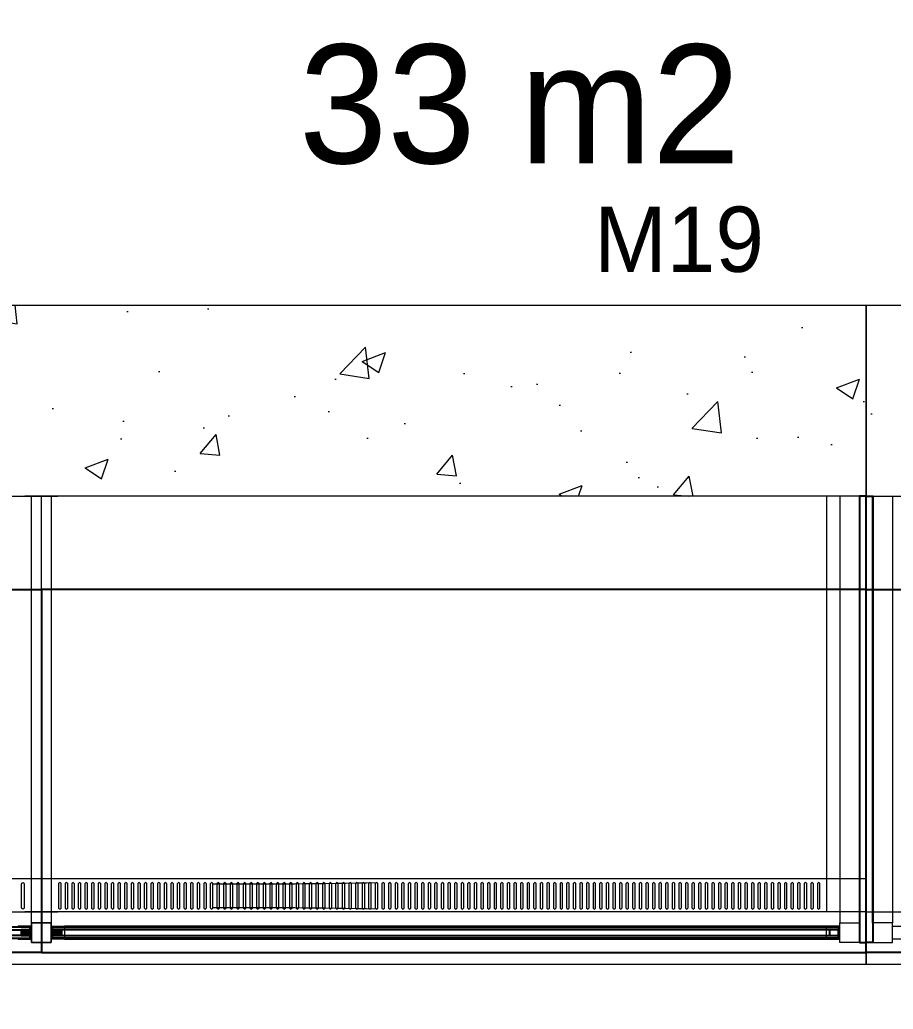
# Model space of a CAD drawing. Header units: centimetres. Extents: x -72470 to -43129, y -18750 to -16337.
# Drawn here: x -62616 to -62483.6, y -17311.1 to -17161.1 of the extents above; entities that cross this region are included whole.
import ezdxf

# ---------------------------------------------------------------- set-up
doc = ezdxf.new("R2010")
doc.units = ezdxf.units.CM
doc.header["$MEASUREMENT"] = 0
doc.linetypes.add('DUZ', pattern=[0])
doc.layers.get('0').update_dxf_attribs({"linetype": 'DUZ', "lineweight": 0})
doc.layers.get('Defpoints').update_dxf_attribs({"lineweight": 0})
doc.layers.add('11-021_500-BLOK B-str_zemin_kat$0$2DTARAMA1', color=253, linetype='Continuous')
doc.layers.add('CAM', color=4, linetype='Continuous')
doc.layers.add('M-OLCU-IC', color=155, linetype='Continuous', lineweight=0)
doc.layers.add('TEFRIS', color=30, linetype='Continuous', lineweight=9)
doc.styles.add('ARIAL', font='arial.ttf', dxfattribs={"width": 0.6})
doc.styles.add('TAKSİM', font='GOTHIC.TTF', dxfattribs={"height": 20})
doc.dimstyles.new('E_100', dxfattribs={"dimtxt": 10, "dimasz": 10, "dimexe": 5, "dimexo": 30, "dimgap": 3, "dimtad": 1, "dimtoh": 1, "dimdec": 0, "dimzin": 12, "dimdsep": 46, "dimtxsty": 'ARIAL', "dimblk": 'OBLIQUE', "dimcen": 5, "dimdle": 1, "dimclrt": 256, "dimadec": 0, "dimazin": 3, "dimtfac": 1, "dimtdec": 0, "dimtofl": 0, "dimtmove": 2, "dimatfit": 3, "dimldrblk": 'OBLIQUE', "dimfxl": 5, "dimtolj": 1, "dimtzin": 0, "dimarcsym": 0})

# ---------------------------------------------------------------- blocks, each defined once
blk = doc.blocks.new('_OBLIQUE')
at = {"layer": 'M-OLCU-IC', "linetype": 'ByBlock'}
for p, q in [((-0.5, -0.5), (0.5, 0.5)), ((0, 0), (0, 0))]:
    blk.add_line(p, q, dxfattribs=at)
blk = doc.blocks.new('*D84')
at = {"color": 0, "linetype": 'Continuous', "lineweight": -2, "transparency": 16777216}
for p, q in [((-63025.86, -17334.35), (-63025.86, -17342.57)), ((-61102.81, -17334.35), (-61102.81, -17342.57)), ((-63026.86, -17337.57), (-61101.81, -17337.57))]:
    blk.add_line(p, q, dxfattribs=at)
at = {"layer": 'Defpoints', "color": 0, "linetype": 'Continuous', "transparency": 16777216}
for p in [(-63025.86, -17304.35), (-61102.81, -17304.35), (-61102.81, -17337.57)]:
    blk.add_point(p, dxfattribs=at)
at = {"color": 0, "linetype": 'Continuous', "lineweight": -2, "transparency": 16777216, "xscale": 10, "yscale": 10, "zscale": 10, "rotation": 180}
blk.add_blockref('_OBLIQUE', (-63025.86, -17337.57), dxfattribs=at)
at = {"color": 0, "linetype": 'Continuous', "lineweight": -2, "transparency": 16777216, "xscale": 10, "yscale": 10, "zscale": 10}
blk.add_blockref('_OBLIQUE', (-61102.81, -17337.57), dxfattribs=at)
at = {"linetype": 'Continuous', "transparency": 16777216, "insert": (-62064.34, -17329.46), "char_height": 10, "attachment_point": 5, "style": 'ARIAL'}
blk.add_mtext('\\A1;1923', dxfattribs=at)

msp = doc.modelspace()

# ---------------------------------------------------------------- hatches: boundary and pattern name
h = msp.add_hatch()
h.set_pattern_fill('AR-CONC', color=256, scale=5)
h.set_pattern_definition([(50, (-480.998, -52.02), (35.863009, -3.137607), [3.75, -41.25]), (355, (-481, -52.02), (-6.937567, 37.609607), [3, -33]), (100.451444, (-478.01, -52.282), (28.925442, 34.472), [3.18701, -35.057106]), (46.1842, (-481, -42.02), (53.362067, -8.275964), [5.625, -61.875]), (96.63564, (-476.55, -42.71), (46.733097, 48.70593), [4.780517, -52.58569]), (351.18416, (-481, -42.02), (46.733097, 48.70593), [4.5, -49.5]), (21, (-475.998, -44.52), (29.845353, -20.130945), [3.75, -41.25]), (326, (-476, -44.52), (12.165767, 36.257502), [3, -33]), (71.451445, (-473.51, -46.2), (42.011119, 16.126558), [3.18701, -35.057106]), (37.5, (-480.998, -52.021), (0.6079928, 16.6446927), [0, -32.6, 0, -33.5, 0, -33.125]), (7.5, (-480.998, -52.021), (13.153477, 19.7205856), [0, -19.1, 0, -31.85, 0, -12.625]), (327.5, (-492.148, -52.021), (26.6911218, -1.1277436), [0, -12.5, 0, -39, 0, -51.75]), (317.5, (-497.148, -52.02), (29.1593085, 5.005249), [0, -16.25, 0, -25.9, 0, -36.75])])
h.paths.add_polyline_path([(-62487.74, -17204.37), (-62615.24, -17204.37), (-62737.74, -17204.37), (-62737.74, -17233.37), (-62487.74, -17233.37)])
h = msp.add_hatch()
h.set_pattern_fill('AR-CONC', color=256, scale=5)
h.set_pattern_definition([(50, (-96.998, -12.02), (35.863009, -3.137607), [3.75, -41.25]), (355, (-96.998, -12.02), (-6.937567, 37.609607), [3, -33]), (100.451444, (-94.01, -12.28), (28.925442, 34.472), [3.18701, -35.057106]), (46.1842, (-97, -2.02), (53.362067, -8.275964), [5.625, -61.875]), (96.63564, (-92.55, -2.71), (46.733097, 48.70593), [4.780517, -52.58569]), (351.18416, (-97, -2.02), (46.733097, 48.70593), [4.5, -49.5]), (21, (-91.998, -4.52), (29.845353, -20.130945), [3.75, -41.25]), (326, (-91.998, -4.52), (12.165767, 36.257502), [3, -33]), (71.451445, (-89.51, -6.198), (42.011119, 16.126558), [3.18701, -35.057106]), (37.5, (-96.998, -12.02), (0.6079928, 16.6446927), [0, -32.6, 0, -33.5, 0, -33.125]), (7.5, (-96.998, -12.02), (13.153477, 19.7205856), [0, -19.1, 0, -31.85, 0, -12.625]), (327.5, (-108.148, -12.02), (26.6911218, -1.1277436), [0, -12.5, 0, -39, 0, -51.75]), (317.5, (-113.148, -12.02), (29.1593085, 5.005249), [0, -16.25, 0, -25.9, 0, -36.75])])
h.paths.add_polyline_path([(-62363.86, -17204.37), (-62487.74, -17204.37), (-62487.74, -17233.37), (-62364.74, -17233.37), (-62364.74, -17301.02), (-62364.74, -17302.52), (-62364.74, -17304.37), (-62363.86, -17304.37)])
h = msp.add_hatch(color=256)
h.dxf.hatch_style = 1
h.paths.add_polyline_path([(-62615.78, -17299.07), (-62615.78, -17299.97), (-62614.44, -17299.97), (-62614.44, -17299.07)])
h = msp.add_hatch(color=256)
h.dxf.hatch_style = 1
h.paths.add_polyline_path([(-62609.71, -17299.07), (-62609.71, -17299.97), (-62611.04, -17299.97), (-62611.04, -17299.07)])
at = {"layer": '11-021_500-BLOK B-str_zemin_kat$0$2DTARAMA1'}
h = msp.add_hatch(dxfattribs=at)
h.set_pattern_fill('ANSI33', color=256, scale=100)
h.set_pattern_definition([(45, (-421164.15, -192690.207), (-17.6776695, 17.6776695), []), (45, (-421146.472, -192690.207), (-17.6776695, 17.6776695), [12.5, -6.25])])
edge = h.paths.add_edge_path()
edge.add_arc((-61102.81, -17219.44), 40, 0, 360)
edge = h.paths.add_edge_path()
edge.add_arc((-61942.81, -17219.44), 40, 0, 360)
edge = h.paths.add_edge_path()
edge.add_arc((-62782.81, -17219.44), 40, 0, 360)
edge = h.paths.add_edge_path()
edge.add_arc((-63622.81, -17219.44), 40, 0, 360)
h.paths.add_polyline_path([(-62490.34, -17053.77), (-62316.58, -17053.77), (-62316.58, -17007.82), (-62490.34, -17007.82)], flags=9)
h.paths.add_polyline_path([(-61637.13, -17053.8), (-61463.37, -17053.8), (-61463.37, -17007.82), (-61637.13, -17007.82)], flags=9)
h.paths.add_polyline_path([(-63330.35, -17053.8), (-63175.23, -17053.8), (-63175.23, -17007.82), (-63330.35, -17007.82)], flags=9)
edge = h.paths.add_edge_path()
edge.add_arc((-64462.81, -17219.44), 40, 0, 360)
edge = h.paths.add_edge_path()
edge.add_arc((-62782.81, -18059.44), 40, 0, 360)
edge = h.paths.add_edge_path()
edge.add_arc((-61942.81, -18059.44), 40, 0, 360)
edge = h.paths.add_edge_path()
edge.add_arc((-61102.81, -18059.44), 40, 0, 360)

# ---------------------------------------------------------------- linework, layer by layer
for p, q in [((-62487.74, -17204.37), (-62487.74, -17304.37)), ((-62487.74, -17204.37), (-62487.74, -17233.37)), ((-62737.74, -17233.37), (-62610.24, -17233.37)), ((-62487.74, -17233.37), (-62615.24, -17233.37)), ((-62487.74, -17233.37), (-62615.24, -17233.37)), ((-62612.74, -17298.02), (-62612.74, -17233.37)), ((-62612.74, -17298.02), (-62612.74, -17233.37)), ((-62493.74, -17233.37), (-62493.74, -17296.37)), ((-62488.74, -17233.37), (-62488.74, -17301.02)), ((-62487.74, -17233.37), (-62364.54, -17233.37)), ((-62486.74, -17233.37), (-62486.74, -17301.02)), ((-62487.74, -17249.37), (-62487.74, -17304.37)), ((-62487.74, -17291.37), (-62731.74, -17291.37)), ((-62493.74, -17291.37), (-62609.24, -17291.37)), ((-62737.74, -17296.37), (-62610.24, -17296.37)), ((-62487.74, -17296.37), (-62615.24, -17296.37)), ((-62487.74, -17296.37), (-62615.24, -17296.37)), ((-62487.74, -17296.37), (-62370.74, -17296.37))]:
    msp.add_line(p, q)
at = {"color": 7, "lineweight": 0}
for p, q in [((-62487.74, -17204.37), (-62487.74, -17233.37)), ((-62737.74, -17233.37), (-62610.24, -17233.37)), ((-62487.74, -17233.37), (-62615.24, -17233.37)), ((-62487.74, -17233.37), (-62615.24, -17233.37)), ((-62487.74, -17233.37), (-62364.54, -17233.37))]:
    msp.add_line(p, q, dxfattribs=at)
for points in [[(-62611.24, -17298.02), (-62614.26, -17298.02), (-62614.26, -17233.37), (-62611.24, -17233.37)], [(-62491.74, -17298.02), (-62488.73, -17298.02), (-62488.73, -17233.37), (-62491.74, -17233.37)], [(-62483.74, -17298.02), (-62486.76, -17298.02), (-62486.76, -17233.37), (-62483.74, -17233.37)], [(-62493.74, -17298.52), (-62609.24, -17298.52), (-62609.24, -17300.52), (-62493.74, -17300.52)]]:
    msp.add_lwpolyline(points, close=True)
for points in [[(-62615.74, -17295.74), (-62615.74, -17292.14, -0.414214), (-62615.54, -17291.94), (-62615.54, -17291.94, -0.414214), (-62615.34, -17292.14), (-62615.34, -17295.74, -0.414214), (-62615.54, -17295.94), (-62615.54, -17295.94, -0.414214)], [(-62609.74, -17295.74), (-62609.74, -17292.14, 0.414214), (-62609.94, -17291.94), (-62609.94, -17291.94, 0.414214), (-62610.14, -17292.14), (-62610.14, -17295.74, 0.414214), (-62609.94, -17295.94), (-62609.94, -17295.94, 0.414214)], [(-62608.74, -17295.74), (-62608.74, -17292.14, 0.414214), (-62608.94, -17291.94), (-62608.94, -17291.94, 0.414214), (-62609.14, -17292.14), (-62609.14, -17295.74, 0.414214), (-62608.94, -17295.94), (-62608.94, -17295.94, 0.414214)], [(-62607.74, -17295.74), (-62607.74, -17292.14, 0.414214), (-62607.94, -17291.94), (-62607.94, -17291.94, 0.414214), (-62608.14, -17292.14), (-62608.14, -17295.74, 0.414214), (-62607.94, -17295.94), (-62607.94, -17295.94, 0.414214)], [(-62606.74, -17295.74), (-62606.74, -17292.14, 0.414214), (-62606.94, -17291.94), (-62606.94, -17291.94, 0.414214), (-62607.14, -17292.14), (-62607.14, -17295.74, 0.414214), (-62606.94, -17295.94), (-62606.94, -17295.94, 0.414214)], [(-62605.74, -17295.74), (-62605.74, -17292.14, 0.414214), (-62605.94, -17291.94), (-62605.94, -17291.94, 0.414214), (-62606.14, -17292.14), (-62606.14, -17295.74, 0.414214), (-62605.94, -17295.94), (-62605.94, -17295.94, 0.414214)], [(-62604.74, -17295.74), (-62604.74, -17292.14, 0.414214), (-62604.94, -17291.94), (-62604.94, -17291.94, 0.414214), (-62605.14, -17292.14), (-62605.14, -17295.74, 0.414214), (-62604.94, -17295.94), (-62604.94, -17295.94, 0.414214)], [(-62603.74, -17295.74), (-62603.74, -17292.14, 0.414214), (-62603.94, -17291.94), (-62603.94, -17291.94, 0.414214), (-62604.14, -17292.14), (-62604.14, -17295.74, 0.414214), (-62603.94, -17295.94), (-62603.94, -17295.94, 0.414214)], [(-62602.74, -17295.74), (-62602.74, -17292.14, 0.414214), (-62602.94, -17291.94), (-62602.94, -17291.94, 0.414214), (-62603.14, -17292.14), (-62603.14, -17295.74, 0.414214), (-62602.94, -17295.94), (-62602.94, -17295.94, 0.414214)], [(-62601.74, -17295.74), (-62601.74, -17292.14, 0.414214), (-62601.94, -17291.94), (-62601.94, -17291.94, 0.414214), (-62602.14, -17292.14), (-62602.14, -17295.74, 0.414214), (-62601.94, -17295.94), (-62601.94, -17295.94, 0.414214)], [(-62600.74, -17295.74), (-62600.74, -17292.14, 0.414214), (-62600.94, -17291.94), (-62600.94, -17291.94, 0.414214), (-62601.14, -17292.14), (-62601.14, -17295.74, 0.414214), (-62600.94, -17295.94), (-62600.94, -17295.94, 0.414214)], [(-62599.74, -17295.74), (-62599.74, -17292.14, 0.414214), (-62599.94, -17291.94), (-62599.94, -17291.94, 0.414214), (-62600.14, -17292.14), (-62600.14, -17295.74, 0.414214), (-62599.94, -17295.94), (-62599.94, -17295.94, 0.414214)], [(-62598.74, -17295.74), (-62598.74, -17292.14, 0.414214), (-62598.94, -17291.94), (-62598.94, -17291.94, 0.414214), (-62599.14, -17292.14), (-62599.14, -17295.74, 0.414214), (-62598.94, -17295.94), (-62598.94, -17295.94, 0.414214)], [(-62597.74, -17295.74), (-62597.74, -17292.14, 0.414214), (-62597.94, -17291.94), (-62597.94, -17291.94, 0.414214), (-62598.14, -17292.14), (-62598.14, -17295.74, 0.414214), (-62597.94, -17295.94), (-62597.94, -17295.94, 0.414214)], [(-62596.74, -17295.74), (-62596.74, -17292.14, 0.414214), (-62596.94, -17291.94), (-62596.94, -17291.94, 0.414214), (-62597.14, -17292.14), (-62597.14, -17295.74, 0.414214), (-62596.94, -17295.94), (-62596.94, -17295.94, 0.414214)], [(-62595.74, -17295.74), (-62595.74, -17292.14, 0.414214), (-62595.94, -17291.94), (-62595.94, -17291.94, 0.414214), (-62596.14, -17292.14), (-62596.14, -17295.74, 0.414214), (-62595.94, -17295.94), (-62595.94, -17295.94, 0.414214)], [(-62594.74, -17295.74), (-62594.74, -17292.14, 0.414214), (-62594.94, -17291.94), (-62594.94, -17291.94, 0.414214), (-62595.14, -17292.14), (-62595.14, -17295.74, 0.414214), (-62594.94, -17295.94), (-62594.94, -17295.94, 0.414214)], [(-62593.74, -17295.74), (-62593.74, -17292.14, 0.414214), (-62593.94, -17291.94), (-62593.94, -17291.94, 0.414214), (-62594.14, -17292.14), (-62594.14, -17295.74, 0.414214), (-62593.94, -17295.94), (-62593.94, -17295.94, 0.414214)], [(-62592.74, -17295.74), (-62592.74, -17292.14, 0.414214), (-62592.94, -17291.94), (-62592.94, -17291.94, 0.414214), (-62593.14, -17292.14), (-62593.14, -17295.74, 0.414214), (-62592.94, -17295.94), (-62592.94, -17295.94, 0.414214)], [(-62591.74, -17295.74), (-62591.74, -17292.14, 0.414214), (-62591.94, -17291.94), (-62591.94, -17291.94, 0.414214), (-62592.14, -17292.14), (-62592.14, -17295.74, 0.414214), (-62591.94, -17295.94), (-62591.94, -17295.94, 0.414214)], [(-62590.74, -17295.74), (-62590.74, -17292.14, 0.414214), (-62590.94, -17291.94), (-62590.94, -17291.94, 0.414214), (-62591.14, -17292.14), (-62591.14, -17295.74, 0.414214), (-62590.94, -17295.94), (-62590.94, -17295.94, 0.414214)], [(-62589.74, -17295.74), (-62589.74, -17292.14, 0.414214), (-62589.94, -17291.94), (-62589.94, -17291.94, 0.414214), (-62590.14, -17292.14), (-62590.14, -17295.74, 0.414214), (-62589.94, -17295.94), (-62589.94, -17295.94, 0.414214)], [(-62588.74, -17295.74), (-62588.74, -17292.14, 0.414214), (-62588.94, -17291.94), (-62588.94, -17291.94, 0.414214), (-62589.14, -17292.14), (-62589.14, -17295.74, 0.414214), (-62588.94, -17295.94), (-62588.94, -17295.94, 0.414214)], [(-62587.74, -17295.74), (-62587.74, -17292.14, 0.414214), (-62587.94, -17291.94), (-62587.94, -17291.94, 0.414214), (-62588.14, -17292.14), (-62588.14, -17295.74, 0.414214), (-62587.94, -17295.94), (-62587.94, -17295.94, 0.414214)], [(-62586.74, -17295.74), (-62586.74, -17292.14, 0.414214), (-62586.94, -17291.94), (-62586.94, -17291.94, 0.414214), (-62587.14, -17292.14), (-62587.14, -17295.74, 0.414214), (-62586.94, -17295.94), (-62586.94, -17295.94, 0.414214)], [(-62586.74, -17295.74), (-62586.74, -17292.14, 0.004724), (-62561.94, -17291.94), (-62561.94, -17291.94, 0.414214), (-62562.14, -17292.14), (-62562.14, -17295.74, 0.414214), (-62561.94, -17295.94), (-62561.94, -17295.94, 0.004724)], [(-62585.74, -17295.74), (-62585.74, -17292.14, 0.414214), (-62585.94, -17291.94), (-62585.94, -17291.94, 0.414214), (-62586.14, -17292.14), (-62586.14, -17295.74, 0.414214), (-62585.94, -17295.94), (-62585.94, -17295.94, 0.414214)], [(-62585.74, -17295.74), (-62585.74, -17292.14, 0.414214), (-62585.94, -17291.94), (-62585.94, -17291.94, 0.414214), (-62586.14, -17292.14), (-62586.14, -17295.74, 0.414214), (-62585.94, -17295.94), (-62585.94, -17295.94, 0.414214)], [(-62584.74, -17295.74), (-62584.74, -17292.14, 0.414214), (-62584.94, -17291.94), (-62584.94, -17291.94, 0.414214), (-62585.14, -17292.14), (-62585.14, -17295.74, 0.414214), (-62584.94, -17295.94), (-62584.94, -17295.94, 0.414214)], [(-62584.74, -17295.74), (-62584.74, -17292.14, 0.414214), (-62584.94, -17291.94), (-62584.94, -17291.94, 0.414214), (-62585.14, -17292.14), (-62585.14, -17295.74, 0.414214), (-62584.94, -17295.94), (-62584.94, -17295.94, 0.414214)], [(-62583.74, -17295.74), (-62583.74, -17292.14, 0.414214), (-62583.94, -17291.94), (-62583.94, -17291.94, 0.414214), (-62584.14, -17292.14), (-62584.14, -17295.74, 0.414214), (-62583.94, -17295.94), (-62583.94, -17295.94, 0.414214)], [(-62583.74, -17295.74), (-62583.74, -17292.14, 0.414214), (-62583.94, -17291.94), (-62583.94, -17291.94, 0.414214), (-62584.14, -17292.14), (-62584.14, -17295.74, 0.414214), (-62583.94, -17295.94), (-62583.94, -17295.94, 0.414214)], [(-62582.74, -17295.74), (-62582.74, -17292.14, 0.414214), (-62582.94, -17291.94), (-62582.94, -17291.94, 0.414214), (-62583.14, -17292.14), (-62583.14, -17295.74, 0.414214), (-62582.94, -17295.94), (-62582.94, -17295.94, 0.414214)], [(-62582.74, -17295.74), (-62582.74, -17292.14, 0.414214), (-62582.94, -17291.94), (-62582.94, -17291.94, 0.414214), (-62583.14, -17292.14), (-62583.14, -17295.74, 0.414214), (-62582.94, -17295.94), (-62582.94, -17295.94, 0.414214)], [(-62581.74, -17295.74), (-62581.74, -17292.14, 0.414214), (-62581.94, -17291.94), (-62581.94, -17291.94, 0.414214), (-62582.14, -17292.14), (-62582.14, -17295.74, 0.414214), (-62581.94, -17295.94), (-62581.94, -17295.94, 0.414214)], [(-62581.74, -17295.74), (-62581.74, -17292.14, 0.414214), (-62581.94, -17291.94), (-62581.94, -17291.94, 0.414214), (-62582.14, -17292.14), (-62582.14, -17295.74, 0.414214), (-62581.94, -17295.94), (-62581.94, -17295.94, 0.414214)], [(-62580.74, -17295.74), (-62580.74, -17292.14, 0.414214), (-62580.94, -17291.94), (-62580.94, -17291.94, 0.414214), (-62581.14, -17292.14), (-62581.14, -17295.74, 0.414214), (-62580.94, -17295.94), (-62580.94, -17295.94, 0.414214)], [(-62580.74, -17295.74), (-62580.74, -17292.14, 0.414214), (-62580.94, -17291.94), (-62580.94, -17291.94, 0.414214), (-62581.14, -17292.14), (-62581.14, -17295.74, 0.414214), (-62580.94, -17295.94), (-62580.94, -17295.94, 0.414214)], [(-62579.74, -17295.74), (-62579.74, -17292.14, 0.414214), (-62579.94, -17291.94), (-62579.94, -17291.94, 0.414214), (-62580.14, -17292.14), (-62580.14, -17295.74, 0.414214), (-62579.94, -17295.94), (-62579.94, -17295.94, 0.414214)], [(-62579.74, -17295.74), (-62579.74, -17292.14, 0.414214), (-62579.94, -17291.94), (-62579.94, -17291.94, 0.414214), (-62580.14, -17292.14), (-62580.14, -17295.74, 0.414214), (-62579.94, -17295.94), (-62579.94, -17295.94, 0.414214)], [(-62578.74, -17295.74), (-62578.74, -17292.14, 0.414214), (-62578.94, -17291.94), (-62578.94, -17291.94, 0.414214), (-62579.14, -17292.14), (-62579.14, -17295.74, 0.414214), (-62578.94, -17295.94), (-62578.94, -17295.94, 0.414214)], [(-62578.74, -17295.74), (-62578.74, -17292.14, 0.414214), (-62578.94, -17291.94), (-62578.94, -17291.94, 0.414214), (-62579.14, -17292.14), (-62579.14, -17295.74, 0.414214), (-62578.94, -17295.94), (-62578.94, -17295.94, 0.414214)], [(-62577.74, -17295.74), (-62577.74, -17292.14, 0.414214), (-62577.94, -17291.94), (-62577.94, -17291.94, 0.414214), (-62578.14, -17292.14), (-62578.14, -17295.74, 0.414214), (-62577.94, -17295.94), (-62577.94, -17295.94, 0.414214)], [(-62577.74, -17295.74), (-62577.74, -17292.14, 0.414214), (-62577.94, -17291.94), (-62577.94, -17291.94, 0.414214), (-62578.14, -17292.14), (-62578.14, -17295.74, 0.414214), (-62577.94, -17295.94), (-62577.94, -17295.94, 0.414214)], [(-62576.74, -17295.74), (-62576.74, -17292.14, 0.414214), (-62576.94, -17291.94), (-62576.94, -17291.94, 0.414214), (-62577.14, -17292.14), (-62577.14, -17295.74, 0.414214), (-62576.94, -17295.94), (-62576.94, -17295.94, 0.414214)], [(-62576.74, -17295.74), (-62576.74, -17292.14, 0.414214), (-62576.94, -17291.94), (-62576.94, -17291.94, 0.414214), (-62577.14, -17292.14), (-62577.14, -17295.74, 0.414214), (-62576.94, -17295.94), (-62576.94, -17295.94, 0.414214)], [(-62575.74, -17295.74), (-62575.74, -17292.14, 0.414214), (-62575.94, -17291.94), (-62575.94, -17291.94, 0.414214), (-62576.14, -17292.14), (-62576.14, -17295.74, 0.414214), (-62575.94, -17295.94), (-62575.94, -17295.94, 0.414214)], [(-62575.74, -17295.74), (-62575.74, -17292.14, 0.414214), (-62575.94, -17291.94), (-62575.94, -17291.94, 0.414214), (-62576.14, -17292.14), (-62576.14, -17295.74, 0.414214), (-62575.94, -17295.94), (-62575.94, -17295.94, 0.414214)], [(-62574.74, -17295.74), (-62574.74, -17292.14, 0.414214), (-62574.94, -17291.94), (-62574.94, -17291.94, 0.414214), (-62575.14, -17292.14), (-62575.14, -17295.74, 0.414214), (-62574.94, -17295.94), (-62574.94, -17295.94, 0.414214)], [(-62574.74, -17295.74), (-62574.74, -17292.14, 0.414214), (-62574.94, -17291.94), (-62574.94, -17291.94, 0.414214), (-62575.14, -17292.14), (-62575.14, -17295.74, 0.414214), (-62574.94, -17295.94), (-62574.94, -17295.94, 0.414214)], [(-62573.74, -17295.74), (-62573.74, -17292.14, 0.414214), (-62573.94, -17291.94), (-62573.94, -17291.94, 0.414214), (-62574.14, -17292.14), (-62574.14, -17295.74, 0.414214), (-62573.94, -17295.94), (-62573.94, -17295.94, 0.414214)], [(-62573.74, -17295.74), (-62573.74, -17292.14, 0.414214), (-62573.94, -17291.94), (-62573.94, -17291.94, 0.414214), (-62574.14, -17292.14), (-62574.14, -17295.74, 0.414214), (-62573.94, -17295.94), (-62573.94, -17295.94, 0.414214)], [(-62572.74, -17295.74), (-62572.74, -17292.14, 0.414214), (-62572.94, -17291.94), (-62572.94, -17291.94, 0.414214), (-62573.14, -17292.14), (-62573.14, -17295.74, 0.414214), (-62572.94, -17295.94), (-62572.94, -17295.94, 0.414214)], [(-62572.74, -17295.74), (-62572.74, -17292.14, 0.414214), (-62572.94, -17291.94), (-62572.94, -17291.94, 0.414214), (-62573.14, -17292.14), (-62573.14, -17295.74, 0.414214), (-62572.94, -17295.94), (-62572.94, -17295.94, 0.414214)], [(-62571.74, -17295.74), (-62571.74, -17292.14, 0.414214), (-62571.94, -17291.94), (-62571.94, -17291.94, 0.414214), (-62572.14, -17292.14), (-62572.14, -17295.74, 0.414214), (-62571.94, -17295.94), (-62571.94, -17295.94, 0.414214)], [(-62571.74, -17295.74), (-62571.74, -17292.14, 0.414214), (-62571.94, -17291.94), (-62571.94, -17291.94, 0.414214), (-62572.14, -17292.14), (-62572.14, -17295.74, 0.414214), (-62571.94, -17295.94), (-62571.94, -17295.94, 0.414214)], [(-62570.74, -17295.74), (-62570.74, -17292.14, 0.414214), (-62570.94, -17291.94), (-62570.94, -17291.94, 0.414214), (-62571.14, -17292.14), (-62571.14, -17295.74, 0.414214), (-62570.94, -17295.94), (-62570.94, -17295.94, 0.414214)], [(-62570.74, -17295.74), (-62570.74, -17292.14, 0.414214), (-62570.94, -17291.94), (-62570.94, -17291.94, 0.414214), (-62571.14, -17292.14), (-62571.14, -17295.74, 0.414214), (-62570.94, -17295.94), (-62570.94, -17295.94, 0.414214)], [(-62569.74, -17295.74), (-62569.74, -17292.14, 0.414214), (-62569.94, -17291.94), (-62569.94, -17291.94, 0.414214), (-62570.14, -17292.14), (-62570.14, -17295.74, 0.414214), (-62569.94, -17295.94), (-62569.94, -17295.94, 0.414214)], [(-62569.74, -17295.74), (-62569.74, -17292.14, 0.414214), (-62569.94, -17291.94), (-62569.94, -17291.94, 0.414214), (-62570.14, -17292.14), (-62570.14, -17295.74, 0.414214), (-62569.94, -17295.94), (-62569.94, -17295.94, 0.414214)], [(-62568.74, -17295.74), (-62568.74, -17292.14, 0.414214), (-62568.94, -17291.94), (-62568.94, -17291.94, 0.414214), (-62569.14, -17292.14), (-62569.14, -17295.74, 0.414214), (-62568.94, -17295.94), (-62568.94, -17295.94, 0.414214)], [(-62568.74, -17295.74), (-62568.74, -17292.14, 0.414214), (-62568.94, -17291.94), (-62568.94, -17291.94, 0.414214), (-62569.14, -17292.14), (-62569.14, -17295.74, 0.414214), (-62568.94, -17295.94), (-62568.94, -17295.94, 0.414214)], [(-62567.74, -17295.74), (-62567.74, -17292.14, 0.414214), (-62567.94, -17291.94), (-62567.94, -17291.94, 0.414214), (-62568.14, -17292.14), (-62568.14, -17295.74, 0.414214), (-62567.94, -17295.94), (-62567.94, -17295.94, 0.414214)], [(-62567.74, -17295.74), (-62567.74, -17292.14, 0.414214), (-62567.94, -17291.94), (-62567.94, -17291.94, 0.414214), (-62568.14, -17292.14), (-62568.14, -17295.74, 0.414214), (-62567.94, -17295.94), (-62567.94, -17295.94, 0.414214)], [(-62566.74, -17295.74), (-62566.74, -17292.14, 0.414214), (-62566.94, -17291.94), (-62566.94, -17291.94, 0.414214), (-62567.14, -17292.14), (-62567.14, -17295.74, 0.414214), (-62566.94, -17295.94), (-62566.94, -17295.94, 0.414214)], [(-62566.74, -17295.74), (-62566.74, -17292.14, 0.414214), (-62566.94, -17291.94), (-62566.94, -17291.94, 0.414214), (-62567.14, -17292.14), (-62567.14, -17295.74, 0.414214), (-62566.94, -17295.94), (-62566.94, -17295.94, 0.414214)], [(-62565.74, -17295.74), (-62565.74, -17292.14, 0.414214), (-62565.94, -17291.94), (-62565.94, -17291.94, 0.414214), (-62566.14, -17292.14), (-62566.14, -17295.74, 0.414214), (-62565.94, -17295.94), (-62565.94, -17295.94, 0.414214)], [(-62565.74, -17295.74), (-62565.74, -17292.14, 0.414214), (-62565.94, -17291.94), (-62565.94, -17291.94, 0.414214), (-62566.14, -17292.14), (-62566.14, -17295.74, 0.414214), (-62565.94, -17295.94), (-62565.94, -17295.94, 0.414214)], [(-62564.74, -17295.74), (-62564.74, -17292.14, 0.414214), (-62564.94, -17291.94), (-62564.94, -17291.94, 0.414214), (-62565.14, -17292.14), (-62565.14, -17295.74, 0.414214), (-62564.94, -17295.94), (-62564.94, -17295.94, 0.414214)], [(-62564.74, -17295.74), (-62564.74, -17292.14, 0.414214), (-62564.94, -17291.94), (-62564.94, -17291.94, 0.414214), (-62565.14, -17292.14), (-62565.14, -17295.74, 0.414214), (-62564.94, -17295.94), (-62564.94, -17295.94, 0.414214)], [(-62563.74, -17295.74), (-62563.74, -17292.14, 0.414214), (-62563.94, -17291.94), (-62563.94, -17291.94, 0.414214), (-62564.14, -17292.14), (-62564.14, -17295.74, 0.414214), (-62563.94, -17295.94), (-62563.94, -17295.94, 0.414214)], [(-62563.74, -17295.74), (-62563.74, -17292.14, 0.414214), (-62563.94, -17291.94), (-62563.94, -17291.94, 0.414214), (-62564.14, -17292.14), (-62564.14, -17295.74, 0.414214), (-62563.94, -17295.94), (-62563.94, -17295.94, 0.414214)], [(-62562.74, -17295.74), (-62562.74, -17292.14, 0.414214), (-62562.94, -17291.94), (-62562.94, -17291.94, 0.414214), (-62563.14, -17292.14), (-62563.14, -17295.74, 0.414214), (-62562.94, -17295.94), (-62562.94, -17295.94, 0.414214)], [(-62562.74, -17295.74), (-62562.74, -17292.14, 0.414214), (-62562.94, -17291.94), (-62562.94, -17291.94, 0.414214), (-62563.14, -17292.14), (-62563.14, -17295.74, 0.414214), (-62562.94, -17295.94), (-62562.94, -17295.94, 0.414214)], [(-62561.74, -17295.74), (-62561.74, -17292.14, 0.414214), (-62561.94, -17291.94), (-62561.94, -17291.94, 0.414214), (-62562.14, -17292.14), (-62562.14, -17295.74, 0.414214), (-62561.94, -17295.94), (-62561.94, -17295.94, 0.414214)], [(-62560.74, -17295.74), (-62560.74, -17292.14, 0.414214), (-62560.94, -17291.94), (-62560.94, -17291.94, 0.414214), (-62561.14, -17292.14), (-62561.14, -17295.74, 0.414214), (-62560.94, -17295.94), (-62560.94, -17295.94, 0.414214)], [(-62559.74, -17295.74), (-62559.74, -17292.14, 0.414214), (-62559.94, -17291.94), (-62559.94, -17291.94, 0.414214), (-62560.14, -17292.14), (-62560.14, -17295.74, 0.414214), (-62559.94, -17295.94), (-62559.94, -17295.94, 0.414214)], [(-62558.74, -17295.74), (-62558.74, -17292.14, 0.414214), (-62558.94, -17291.94), (-62558.94, -17291.94, 0.414214), (-62559.14, -17292.14), (-62559.14, -17295.74, 0.414214), (-62558.94, -17295.94), (-62558.94, -17295.94, 0.414214)], [(-62557.74, -17295.74), (-62557.74, -17292.14, 0.414214), (-62557.94, -17291.94), (-62557.94, -17291.94, 0.414214), (-62558.14, -17292.14), (-62558.14, -17295.74, 0.414214), (-62557.94, -17295.94), (-62557.94, -17295.94, 0.414214)], [(-62556.74, -17295.74), (-62556.74, -17292.14, 0.414214), (-62556.94, -17291.94), (-62556.94, -17291.94, 0.414214), (-62557.14, -17292.14), (-62557.14, -17295.74, 0.414214), (-62556.94, -17295.94), (-62556.94, -17295.94, 0.414214)], [(-62555.74, -17295.74), (-62555.74, -17292.14, 0.414214), (-62555.94, -17291.94), (-62555.94, -17291.94, 0.414214), (-62556.14, -17292.14), (-62556.14, -17295.74, 0.414214), (-62555.94, -17295.94), (-62555.94, -17295.94, 0.414214)], [(-62554.74, -17295.74), (-62554.74, -17292.14, 0.414214), (-62554.94, -17291.94), (-62554.94, -17291.94, 0.414214), (-62555.14, -17292.14), (-62555.14, -17295.74, 0.414214), (-62554.94, -17295.94), (-62554.94, -17295.94, 0.414214)], [(-62553.74, -17295.74), (-62553.74, -17292.14, 0.414214), (-62553.94, -17291.94), (-62553.94, -17291.94, 0.414214), (-62554.14, -17292.14), (-62554.14, -17295.74, 0.414214), (-62553.94, -17295.94), (-62553.94, -17295.94, 0.414214)], [(-62552.74, -17295.74), (-62552.74, -17292.14, 0.414214), (-62552.94, -17291.94), (-62552.94, -17291.94, 0.414214), (-62553.14, -17292.14), (-62553.14, -17295.74, 0.414214), (-62552.94, -17295.94), (-62552.94, -17295.94, 0.414214)], [(-62551.74, -17295.74), (-62551.74, -17292.14, 0.414214), (-62551.94, -17291.94), (-62551.94, -17291.94, 0.414214), (-62552.14, -17292.14), (-62552.14, -17295.74, 0.414214), (-62551.94, -17295.94), (-62551.94, -17295.94, 0.414214)], [(-62550.74, -17295.74), (-62550.74, -17292.14, 0.414214), (-62550.94, -17291.94), (-62550.94, -17291.94, 0.414214), (-62551.14, -17292.14), (-62551.14, -17295.74, 0.414214), (-62550.94, -17295.94), (-62550.94, -17295.94, 0.414214)], [(-62549.74, -17295.74), (-62549.74, -17292.14, 0.414214), (-62549.94, -17291.94), (-62549.94, -17291.94, 0.414214), (-62550.14, -17292.14), (-62550.14, -17295.74, 0.414214), (-62549.94, -17295.94), (-62549.94, -17295.94, 0.414214)], [(-62548.74, -17295.74), (-62548.74, -17292.14, 0.414214), (-62548.94, -17291.94), (-62548.94, -17291.94, 0.414214), (-62549.14, -17292.14), (-62549.14, -17295.74, 0.414214), (-62548.94, -17295.94), (-62548.94, -17295.94, 0.414214)], [(-62547.74, -17295.74), (-62547.74, -17292.14, 0.414214), (-62547.94, -17291.94), (-62547.94, -17291.94, 0.414214), (-62548.14, -17292.14), (-62548.14, -17295.74, 0.414214), (-62547.94, -17295.94), (-62547.94, -17295.94, 0.414214)], [(-62546.74, -17295.74), (-62546.74, -17292.14, 0.414214), (-62546.94, -17291.94), (-62546.94, -17291.94, 0.414214), (-62547.14, -17292.14), (-62547.14, -17295.74, 0.414214), (-62546.94, -17295.94), (-62546.94, -17295.94, 0.414214)], [(-62545.74, -17295.74), (-62545.74, -17292.14, 0.414214), (-62545.94, -17291.94), (-62545.94, -17291.94, 0.414214), (-62546.14, -17292.14), (-62546.14, -17295.74, 0.414214), (-62545.94, -17295.94), (-62545.94, -17295.94, 0.414214)], [(-62544.74, -17295.74), (-62544.74, -17292.14, 0.414214), (-62544.94, -17291.94), (-62544.94, -17291.94, 0.414214), (-62545.14, -17292.14), (-62545.14, -17295.74, 0.414214), (-62544.94, -17295.94), (-62544.94, -17295.94, 0.414214)], [(-62543.74, -17295.74), (-62543.74, -17292.14, 0.414214), (-62543.94, -17291.94), (-62543.94, -17291.94, 0.414214), (-62544.14, -17292.14), (-62544.14, -17295.74, 0.414214), (-62543.94, -17295.94), (-62543.94, -17295.94, 0.414214)], [(-62542.74, -17295.74), (-62542.74, -17292.14, 0.414214), (-62542.94, -17291.94), (-62542.94, -17291.94, 0.414214), (-62543.14, -17292.14), (-62543.14, -17295.74, 0.414214), (-62542.94, -17295.94), (-62542.94, -17295.94, 0.414214)], [(-62541.74, -17295.74), (-62541.74, -17292.14, 0.414214), (-62541.94, -17291.94), (-62541.94, -17291.94, 0.414214), (-62542.14, -17292.14), (-62542.14, -17295.74, 0.414214), (-62541.94, -17295.94), (-62541.94, -17295.94, 0.414214)], [(-62540.74, -17295.74), (-62540.74, -17292.14, 0.414214), (-62540.94, -17291.94), (-62540.94, -17291.94, 0.414214), (-62541.14, -17292.14), (-62541.14, -17295.74, 0.414214), (-62540.94, -17295.94), (-62540.94, -17295.94, 0.414214)], [(-62539.74, -17295.74), (-62539.74, -17292.14, 0.414214), (-62539.94, -17291.94), (-62539.94, -17291.94, 0.414214), (-62540.14, -17292.14), (-62540.14, -17295.74, 0.414214), (-62539.94, -17295.94), (-62539.94, -17295.94, 0.414214)], [(-62538.74, -17295.74), (-62538.74, -17292.14, 0.414214), (-62538.94, -17291.94), (-62538.94, -17291.94, 0.414214), (-62539.14, -17292.14), (-62539.14, -17295.74, 0.414214), (-62538.94, -17295.94), (-62538.94, -17295.94, 0.414214)], [(-62537.74, -17295.74), (-62537.74, -17292.14, 0.414214), (-62537.94, -17291.94), (-62537.94, -17291.94, 0.414214), (-62538.14, -17292.14), (-62538.14, -17295.74, 0.414214), (-62537.94, -17295.94), (-62537.94, -17295.94, 0.414214)], [(-62536.74, -17295.74), (-62536.74, -17292.14, 0.414214), (-62536.94, -17291.94), (-62536.94, -17291.94, 0.414214), (-62537.14, -17292.14), (-62537.14, -17295.74, 0.414214), (-62536.94, -17295.94), (-62536.94, -17295.94, 0.414214)], [(-62535.74, -17295.74), (-62535.74, -17292.14, 0.414214), (-62535.94, -17291.94), (-62535.94, -17291.94, 0.414214), (-62536.14, -17292.14), (-62536.14, -17295.74, 0.414214), (-62535.94, -17295.94), (-62535.94, -17295.94, 0.414214)], [(-62534.74, -17295.74), (-62534.74, -17292.14, 0.414214), (-62534.94, -17291.94), (-62534.94, -17291.94, 0.414214), (-62535.14, -17292.14), (-62535.14, -17295.74, 0.414214), (-62534.94, -17295.94), (-62534.94, -17295.94, 0.414214)], [(-62533.74, -17295.74), (-62533.74, -17292.14, 0.414214), (-62533.94, -17291.94), (-62533.94, -17291.94, 0.414214), (-62534.14, -17292.14), (-62534.14, -17295.74, 0.414214), (-62533.94, -17295.94), (-62533.94, -17295.94, 0.414214)], [(-62532.74, -17295.74), (-62532.74, -17292.14, 0.414214), (-62532.94, -17291.94), (-62532.94, -17291.94, 0.414214), (-62533.14, -17292.14), (-62533.14, -17295.74, 0.414214), (-62532.94, -17295.94), (-62532.94, -17295.94, 0.414214)], [(-62531.74, -17295.74), (-62531.74, -17292.14, 0.414214), (-62531.94, -17291.94), (-62531.94, -17291.94, 0.414214), (-62532.14, -17292.14), (-62532.14, -17295.74, 0.414214), (-62531.94, -17295.94), (-62531.94, -17295.94, 0.414214)], [(-62530.74, -17295.74), (-62530.74, -17292.14, 0.414214), (-62530.94, -17291.94), (-62530.94, -17291.94, 0.414214), (-62531.14, -17292.14), (-62531.14, -17295.74, 0.414214), (-62530.94, -17295.94), (-62530.94, -17295.94, 0.414214)], [(-62529.74, -17295.74), (-62529.74, -17292.14, 0.414214), (-62529.94, -17291.94), (-62529.94, -17291.94, 0.414214), (-62530.14, -17292.14), (-62530.14, -17295.74, 0.414214), (-62529.94, -17295.94), (-62529.94, -17295.94, 0.414214)], [(-62528.74, -17295.74), (-62528.74, -17292.14, 0.414214), (-62528.94, -17291.94), (-62528.94, -17291.94, 0.414214), (-62529.14, -17292.14), (-62529.14, -17295.74, 0.414214), (-62528.94, -17295.94), (-62528.94, -17295.94, 0.414214)], [(-62527.74, -17295.74), (-62527.74, -17292.14, 0.414214), (-62527.94, -17291.94), (-62527.94, -17291.94, 0.414214), (-62528.14, -17292.14), (-62528.14, -17295.74, 0.414214), (-62527.94, -17295.94), (-62527.94, -17295.94, 0.414214)], [(-62526.74, -17295.74), (-62526.74, -17292.14, 0.414214), (-62526.94, -17291.94), (-62526.94, -17291.94, 0.414214), (-62527.14, -17292.14), (-62527.14, -17295.74, 0.414214), (-62526.94, -17295.94), (-62526.94, -17295.94, 0.414214)], [(-62525.74, -17295.74), (-62525.74, -17292.14, 0.414214), (-62525.94, -17291.94), (-62525.94, -17291.94, 0.414214), (-62526.14, -17292.14), (-62526.14, -17295.74, 0.414214), (-62525.94, -17295.94), (-62525.94, -17295.94, 0.414214)], [(-62524.74, -17295.74), (-62524.74, -17292.14, 0.414214), (-62524.94, -17291.94), (-62524.94, -17291.94, 0.414214), (-62525.14, -17292.14), (-62525.14, -17295.74, 0.414214), (-62524.94, -17295.94), (-62524.94, -17295.94, 0.414214)], [(-62523.74, -17295.74), (-62523.74, -17292.14, 0.414214), (-62523.94, -17291.94), (-62523.94, -17291.94, 0.414214), (-62524.14, -17292.14), (-62524.14, -17295.74, 0.414214), (-62523.94, -17295.94), (-62523.94, -17295.94, 0.414214)], [(-62522.74, -17295.74), (-62522.74, -17292.14, 0.414214), (-62522.94, -17291.94), (-62522.94, -17291.94, 0.414214), (-62523.14, -17292.14), (-62523.14, -17295.74, 0.414214), (-62522.94, -17295.94), (-62522.94, -17295.94, 0.414214)], [(-62521.74, -17295.74), (-62521.74, -17292.14, 0.414214), (-62521.94, -17291.94), (-62521.94, -17291.94, 0.414214), (-62522.14, -17292.14), (-62522.14, -17295.74, 0.414214), (-62521.94, -17295.94), (-62521.94, -17295.94, 0.414214)], [(-62520.74, -17295.74), (-62520.74, -17292.14, 0.414214), (-62520.94, -17291.94), (-62520.94, -17291.94, 0.414214), (-62521.14, -17292.14), (-62521.14, -17295.74, 0.414214), (-62520.94, -17295.94), (-62520.94, -17295.94, 0.414214)], [(-62519.74, -17295.74), (-62519.74, -17292.14, 0.414214), (-62519.94, -17291.94), (-62519.94, -17291.94, 0.414214), (-62520.14, -17292.14), (-62520.14, -17295.74, 0.414214), (-62519.94, -17295.94), (-62519.94, -17295.94, 0.414214)], [(-62518.74, -17295.74), (-62518.74, -17292.14, 0.414214), (-62518.94, -17291.94), (-62518.94, -17291.94, 0.414214), (-62519.14, -17292.14), (-62519.14, -17295.74, 0.414214), (-62518.94, -17295.94), (-62518.94, -17295.94, 0.414214)], [(-62517.74, -17295.74), (-62517.74, -17292.14, 0.414214), (-62517.94, -17291.94), (-62517.94, -17291.94, 0.414214), (-62518.14, -17292.14), (-62518.14, -17295.74, 0.414214), (-62517.94, -17295.94), (-62517.94, -17295.94, 0.414214)], [(-62516.74, -17295.74), (-62516.74, -17292.14, 0.414214), (-62516.94, -17291.94), (-62516.94, -17291.94, 0.414214), (-62517.14, -17292.14), (-62517.14, -17295.74, 0.414214), (-62516.94, -17295.94), (-62516.94, -17295.94, 0.414214)], [(-62515.74, -17295.74), (-62515.74, -17292.14, 0.414214), (-62515.94, -17291.94), (-62515.94, -17291.94, 0.414214), (-62516.14, -17292.14), (-62516.14, -17295.74, 0.414214), (-62515.94, -17295.94), (-62515.94, -17295.94, 0.414214)], [(-62514.74, -17295.74), (-62514.74, -17292.14, 0.414214), (-62514.94, -17291.94), (-62514.94, -17291.94, 0.414214), (-62515.14, -17292.14), (-62515.14, -17295.74, 0.414214), (-62514.94, -17295.94), (-62514.94, -17295.94, 0.414214)], [(-62513.74, -17295.74), (-62513.74, -17292.14, 0.414214), (-62513.94, -17291.94), (-62513.94, -17291.94, 0.414214), (-62514.14, -17292.14), (-62514.14, -17295.74, 0.414214), (-62513.94, -17295.94), (-62513.94, -17295.94, 0.414214)], [(-62512.74, -17295.74), (-62512.74, -17292.14, 0.414214), (-62512.94, -17291.94), (-62512.94, -17291.94, 0.414214), (-62513.14, -17292.14), (-62513.14, -17295.74, 0.414214), (-62512.94, -17295.94), (-62512.94, -17295.94, 0.414214)], [(-62511.74, -17295.74), (-62511.74, -17292.14, 0.414214), (-62511.94, -17291.94), (-62511.94, -17291.94, 0.414214), (-62512.14, -17292.14), (-62512.14, -17295.74, 0.414214), (-62511.94, -17295.94), (-62511.94, -17295.94, 0.414214)], [(-62510.74, -17295.74), (-62510.74, -17292.14, 0.414214), (-62510.94, -17291.94), (-62510.94, -17291.94, 0.414214), (-62511.14, -17292.14), (-62511.14, -17295.74, 0.414214), (-62510.94, -17295.94), (-62510.94, -17295.94, 0.414214)], [(-62509.74, -17295.74), (-62509.74, -17292.14, 0.414214), (-62509.94, -17291.94), (-62509.94, -17291.94, 0.414214), (-62510.14, -17292.14), (-62510.14, -17295.74, 0.414214), (-62509.94, -17295.94), (-62509.94, -17295.94, 0.414214)], [(-62508.74, -17295.74), (-62508.74, -17292.14, 0.414214), (-62508.94, -17291.94), (-62508.94, -17291.94, 0.414214), (-62509.14, -17292.14), (-62509.14, -17295.74, 0.414214), (-62508.94, -17295.94), (-62508.94, -17295.94, 0.414214)], [(-62507.74, -17295.74), (-62507.74, -17292.14, 0.414214), (-62507.94, -17291.94), (-62507.94, -17291.94, 0.414214), (-62508.14, -17292.14), (-62508.14, -17295.74, 0.414214), (-62507.94, -17295.94), (-62507.94, -17295.94, 0.414214)], [(-62506.74, -17295.74), (-62506.74, -17292.14, 0.414214), (-62506.94, -17291.94), (-62506.94, -17291.94, 0.414214), (-62507.14, -17292.14), (-62507.14, -17295.74, 0.414214), (-62506.94, -17295.94), (-62506.94, -17295.94, 0.414214)], [(-62505.74, -17295.74), (-62505.74, -17292.14, 0.414214), (-62505.94, -17291.94), (-62505.94, -17291.94, 0.414214), (-62506.14, -17292.14), (-62506.14, -17295.74, 0.414214), (-62505.94, -17295.94), (-62505.94, -17295.94, 0.414214)], [(-62504.74, -17295.74), (-62504.74, -17292.14, 0.414214), (-62504.94, -17291.94), (-62504.94, -17291.94, 0.414214), (-62505.14, -17292.14), (-62505.14, -17295.74, 0.414214), (-62504.94, -17295.94), (-62504.94, -17295.94, 0.414214)], [(-62503.74, -17295.74), (-62503.74, -17292.14, 0.414214), (-62503.94, -17291.94), (-62503.94, -17291.94, 0.414214), (-62504.14, -17292.14), (-62504.14, -17295.74, 0.414214), (-62503.94, -17295.94), (-62503.94, -17295.94, 0.414214)], [(-62502.74, -17295.74), (-62502.74, -17292.14, 0.414214), (-62502.94, -17291.94), (-62502.94, -17291.94, 0.414214), (-62503.14, -17292.14), (-62503.14, -17295.74, 0.414214), (-62502.94, -17295.94), (-62502.94, -17295.94, 0.414214)], [(-62501.74, -17295.74), (-62501.74, -17292.14, 0.414214), (-62501.94, -17291.94), (-62501.94, -17291.94, 0.414214), (-62502.14, -17292.14), (-62502.14, -17295.74, 0.414214), (-62501.94, -17295.94), (-62501.94, -17295.94, 0.414214)], [(-62500.74, -17295.74), (-62500.74, -17292.14, 0.414214), (-62500.94, -17291.94), (-62500.94, -17291.94, 0.414214), (-62501.14, -17292.14), (-62501.14, -17295.74, 0.414214), (-62500.94, -17295.94), (-62500.94, -17295.94, 0.414214)], [(-62499.74, -17295.74), (-62499.74, -17292.14, 0.414214), (-62499.94, -17291.94), (-62499.94, -17291.94, 0.414214), (-62500.14, -17292.14), (-62500.14, -17295.74, 0.414214), (-62499.94, -17295.94), (-62499.94, -17295.94, 0.414214)], [(-62498.74, -17295.74), (-62498.74, -17292.14, 0.414214), (-62498.94, -17291.94), (-62498.94, -17291.94, 0.414214), (-62499.14, -17292.14), (-62499.14, -17295.74, 0.414214), (-62498.94, -17295.94), (-62498.94, -17295.94, 0.414214)], [(-62497.74, -17295.74), (-62497.74, -17292.14, 0.414214), (-62497.94, -17291.94), (-62497.94, -17291.94, 0.414214), (-62498.14, -17292.14), (-62498.14, -17295.74, 0.414214), (-62497.94, -17295.94), (-62497.94, -17295.94, 0.414214)], [(-62496.74, -17295.74), (-62496.74, -17292.14, 0.414214), (-62496.94, -17291.94), (-62496.94, -17291.94, 0.414214), (-62497.14, -17292.14), (-62497.14, -17295.74, 0.414214), (-62496.94, -17295.94), (-62496.94, -17295.94, 0.414214)], [(-62495.74, -17295.74), (-62495.74, -17292.14, 0.414214), (-62495.94, -17291.94), (-62495.94, -17291.94, 0.414214), (-62496.14, -17292.14), (-62496.14, -17295.74, 0.414214), (-62495.94, -17295.94), (-62495.94, -17295.94, 0.414214)], [(-62494.74, -17295.74), (-62494.74, -17292.14, 0.414214), (-62494.94, -17291.94), (-62494.94, -17291.94, 0.414214), (-62495.14, -17292.14), (-62495.14, -17295.74, 0.414214), (-62494.94, -17295.94), (-62494.94, -17295.94, 0.414214)]]:
    msp.add_lwpolyline(points, format="xyb", close=True)
for points in [[(-62616.24, -17300.42), (-62616.24, -17300.52), (-62614.24, -17300.52), (-62614.24, -17298.52), (-62616.24, -17298.52), (-62616.24, -17298.62)], [(-62611.24, -17301.02), (-62614.24, -17301.02), (-62614.24, -17298.02), (-62611.24, -17298.02), (-62611.24, -17301.02)], [(-62614.24, -17301.02), (-62611.24, -17301.02), (-62611.24, -17298.02), (-62614.24, -17298.02), (-62614.24, -17301.02)], [(-62609.24, -17300.42), (-62609.24, -17300.52), (-62611.24, -17300.52), (-62611.24, -17298.52), (-62609.24, -17298.52), (-62609.24, -17298.62)], [(-62493.74, -17300.42), (-62493.74, -17300.52), (-62491.74, -17300.52), (-62491.74, -17298.52), (-62493.74, -17298.52), (-62493.74, -17298.62)], [(-62488.74, -17301.02), (-62491.74, -17301.02), (-62491.74, -17298.02), (-62488.74, -17298.02), (-62488.74, -17301.02)], [(-62486.74, -17301.02), (-62483.74, -17301.02), (-62483.74, -17298.02), (-62486.74, -17298.02), (-62486.74, -17301.02)], [(-62481.74, -17300.42), (-62481.74, -17300.52), (-62483.74, -17300.52), (-62483.74, -17298.52), (-62481.74, -17298.52), (-62481.74, -17298.62)]]:
    msp.add_lwpolyline(points)
at = {"layer": 'CAM'}
for points in [[(-62488.74, -17301.02), (-62487.74, -17301.02), (-62487.74, -17233.37), (-62488.74, -17233.37)], [(-62486.74, -17301.02), (-62487.74, -17301.02), (-62487.74, -17233.37), (-62486.74, -17233.37)], [(-62737.74, -17247.52), (-62612.74, -17247.52), (-62612.74, -17302.52), (-62737.74, -17302.52)], [(-62487.74, -17247.52), (-62612.74, -17247.52), (-62612.74, -17302.52), (-62487.74, -17302.52)], [(-62487.74, -17247.52), (-62612.74, -17247.52), (-62612.74, -17302.52), (-62487.74, -17302.52)], [(-62487.74, -17247.52), (-62364.74, -17247.52), (-62364.74, -17302.52), (-62487.74, -17302.52)], [(-62614.44, -17299.07), (-62615.78, -17299.07), (-62615.78, -17299.97), (-62614.44, -17299.97)], [(-62611.04, -17299.07), (-62609.71, -17299.07), (-62609.71, -17299.97), (-62611.04, -17299.97)], [(-62491.94, -17299.07), (-62493.28, -17299.07), (-62493.28, -17299.97), (-62491.94, -17299.97)]]:
    msp.add_lwpolyline(points, close=True, dxfattribs=at)
for points in [[(-62733.54, -17298.67), (-62733.54, -17300.37), (-62614.44, -17300.37), (-62614.44, -17299.97), (-62733.54, -17299.97), (-62733.54, -17300.37), (-62733.54, -17299.97), (-62733.54, -17299.07), (-62614.44, -17299.07), (-62614.44, -17298.67), (-62733.54, -17298.67), (-62733.54, -17300.37)], [(-62491.94, -17298.67), (-62491.94, -17300.37), (-62611.04, -17300.37), (-62611.04, -17299.97), (-62491.94, -17299.97), (-62491.94, -17300.37), (-62491.94, -17299.97), (-62491.94, -17299.07), (-62611.04, -17299.07), (-62611.04, -17298.67), (-62491.94, -17298.67), (-62491.94, -17300.37)]]:
    msp.add_lwpolyline(points, dxfattribs=at)
at = {"layer": 'TEFRIS', "color": 0, "linetype": 'Continuous'}
for p, q in [((-62737.74, -17204.37), (-62487.74, -17204.37)), ((-62487.74, -17304.37), (-62487.74, -17302.52))]:
    msp.add_line(p, q, dxfattribs=at)
for points in [[(-62487.74, -17304.37), (-62737.74, -17304.37), (-62737.74, -17204.37), (-62487.74, -17204.37)], [(-62487.74, -17204.37), (-62363.86, -17204.37), (-62363.86, -17304.37), (-62487.74, -17304.37)]]:
    msp.add_lwpolyline(points, close=True, dxfattribs=at)

# ---------------------------------------------------------------- texts
at = {"style": 'TAKSİM'}
for s, height, p in [('33 m2', 18, (-62573.7, -17182.88)), ('M19', 9.9, (-62528.98, -17199.35, 0))]:
    msp.add_text(s, height=height, dxfattribs=at).set_placement(p)

# ---------------------------------------------------------------- dimensions: what is measured, and where the dimension line sits
at = {"color": 0, "linetype": 'Continuous'}
dim = msp.add_linear_dim(base=(-61102.81, -17337.57), p1=(-63025.86, -17304.35), p2=(-61102.81, -17304.35), dimstyle='E_100', dxfattribs=at)
dim.commit()
dim.dimension.update_dxf_attribs({"geometry": '*D84', "text_midpoint": (-62064.34, -17329.46)})

doc.saveas('drawing.dxf')
